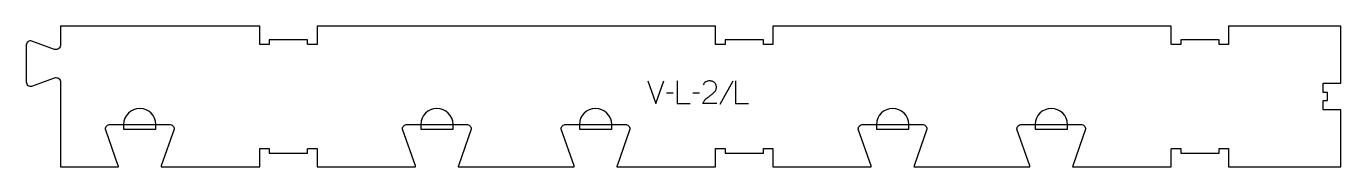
# Model space of a CAD drawing. Extents: x 0 to 1731, y 0 to 186.
import ezdxf

# ---------------------------------------------------------------- set-up
doc = ezdxf.new("R2010")
doc.units = 0
for name, color, linetype in [('1_ANYTOOL_1MMDEEP_LABELS_S', 2, 'CONTINUOUS'), ('4_ANYTOOL_CUTTHROUGH_OUTSI', 5, 'CONTINUOUS'), ('5_ANYTOOL_HALF_MILL_9MM_IN', 3, 'CONTINUOUS')]:
    doc.layers.add(name, color=color, linetype=linetype)

msp = doc.modelspace()

# ---------------------------------------------------------------- linework, layer by layer
at = {"layer": '1_ANYTOOL_1MMDEEP_LABELS_S'}
for p, q in [((930.363101, 112.839855), (913.177387, 82.068426)), ((851.677387, 97.196998), (842.891673, 97.111283)), ((886.563101, 97.196998), (877.777387, 97.111283))]:
    msp.add_line(p, q, dxfattribs=at)
for points in [[(818.548816, 113.311283), (828.920244, 83.311283), (839.463101, 113.311283)], [(856.820244, 113.311283), (856.820244, 83.311283), (873.920244, 83.311283)], [(933.791673, 113.311283), (933.791673, 83.311283), (950.891673, 83.311283)]]:
    msp.add_lwpolyline(points, dxfattribs=at)
msp.add_lwpolyline([(909.148816, 83.35414), (890.848816, 83.396998, -0.034491), (891.511594, 85.14433, -0.037732), (892.418459, 86.777355, -0.037744), (893.557753, 88.251991, -0.03482), (894.898816, 89.546998, -0.00859), (897.85804, 91.94558, -0.008791), (900.898816, 94.239855, 0.020588), (903.718104, 96.473297, 0.025206), (906.320244, 98.95414, 0.046908), (907.340839, 100.255382, 0.051091), (908.088101, 101.72914, 0.050722), (908.536834, 103.377315, 0.041139), (908.677387, 105.082712, 0.039396), (908.534742, 106.890298, 0.058519), (908.045244, 108.62914, 0.060358), (907.254687, 110.036256, 0.061397), (906.148816, 111.211283, 0.048006), (904.792859, 112.133243, 0.045901), (903.288101, 112.786283, 0.045216), (901.54804, 113.188843, 0.034258), (899.763101, 113.311283, 0.055622), (897.128531, 113.017296, 0.079896), (894.68453, 112.036283, 0.080617), (892.715143, 110.370583, 0.060287), (891.277387, 108.211283)], format="xyb", dxfattribs=at)
at = {"layer": '4_ANYTOOL_CUTTHROUGH_OUTSI'}
msp.add_lwpolyline([(568.714189, 0), (721.409231, 0, 0.061784), (721.174237, 1.39487), (704.278703, 49.667412, -0.084368), (704.264668, 49.75, -0.414214), (710.514668, 56), (788.514668, 56, -0.414214), (794.764668, 49.75, -0.084368), (794.750632, 49.667412), (777.85152, 1.383805, 0.0608), (777.620189, 0), (795.083505, 0), (907.563344, 0), (907.563344, 23.75, -0.414214), (907.813344, 24), (919.813344, 24, -0.414214), (920.063344, 23.75), (920.063344, 18), (970.563344, 18), (970.563344, 23.75, -0.414214), (970.813344, 24), (982.813344, 24, -0.414214), (983.063344, 23.75), (983.063344, 0), (1095.127182, 0), (1112.590583, 0, 0.061784), (1112.355589, 1.39487), (1095.460056, 49.667412, -0.084368), (1095.446021, 49.75, -0.414214), (1101.696021, 56), (1179.696021, 56, -0.414214), (1185.946021, 49.75, -0.084368), (1185.931985, 49.667412), (1169.032872, 1.383805, 0.0608), (1168.801542, 0), (1321.496583, 0, 0.061784), (1321.261589, 1.39487), (1304.366056, 49.667412, -0.084368), (1304.352021, 49.75, -0.414214), (1310.602021, 56), (1388.602021, 56, -0.414214), (1394.852021, 49.75, -0.084368), (1394.837985, 49.667412), (1377.938872, 1.383805, 0.0608), (1377.707542, 0), (1395.170858, 0), (1507.650697, 0), (1507.650697, 23.75, -0.414214), (1507.900697, 24), (1519.900697, 24, -0.414214), (1520.150697, 23.75), (1520.150697, 18), (1570.650697, 18), (1570.650697, 23.75, -0.414214), (1570.900697, 24), (1582.900697, 24, -0.414214), (1583.150697, 23.75), (1583.150697, 0), (1730.684445, 0.000001), (1730.684445, 75.000009), (1707.631421, 75.000009, -0.414214), (1707.381421, 75.250009), (1707.381421, 87.250009, -0.414214), (1707.631421, 87.500009), (1713.381421, 87.500009), (1713.381421, 98.000009), (1707.631421, 98.000009, -0.414214), (1707.381421, 98.250009), (1707.381421, 110.250009, -0.414214), (1707.631421, 110.500009), (1730.684445, 110.500009), (1730.684445, 185.500001), (1583.150697, 185.500002), (1583.150697, 161.750002, -0.414214), (1582.900697, 161.500002), (1570.900697, 161.500002, -0.414214), (1570.650697, 161.750002), (1570.650697, 167.500002), (1520.150697, 167.500002), (1520.150697, 161.750002, -0.414214), (1519.900697, 161.500002), (1507.900697, 161.500002, -0.414214), (1507.650697, 161.750002), (1507.650697, 185.500002), (983.063344, 185.500002), (983.063344, 161.750002, -0.414214), (982.813344, 161.500002), (970.813344, 161.500002, -0.414214), (970.563344, 161.750002), (970.563344, 167.500002), (920.063344, 167.500002), (920.063344, 161.750002, -0.414214), (919.813344, 161.500002), (907.813344, 161.500002, -0.414214), (907.563344, 161.750002), (907.563344, 185.500002), (382.975992, 185.500002), (382.975992, 161.750002, -0.414214), (382.725992, 161.500002), (370.725992, 161.500002, -0.414214), (370.475992, 161.750002), (370.475992, 167.500002), (319.975992, 167.500002), (319.975992, 161.750002, -0.414214), (319.725992, 161.500002), (307.725992, 161.500002, -0.414214), (307.475992, 161.750002), (307.475992, 185.500002), (45.223856, 185.500002), (45.224087, 160.9294, -0.237079), (42.704903, 155.915068, -0.237079), (37.178163, 154.942985, -0.015604), (37.163368, 154.947931), (7.387383, 165.947462, 0.236338), (2.317649, 165.048442, 0.237079), (0, 160.435258), (0.000456, 111.929174, 0.237079), (2.318105, 107.315988, 0.237101), (7.40248, 106.421901), (37.163364, 117.41695, -0.015608), (37.178163, 117.421898, -0.237079), (42.704903, 116.449814, -0.237079), (45.224087, 111.435484), (45.224315, 0), (121.321878, 0, 0.061784), (121.086884, 1.39487), (104.191351, 49.667412, -0.084368), (104.177315, 49.75, -0.414214), (110.427315, 56), (188.427315, 56, -0.414214), (194.677315, 49.75, -0.084368), (194.66328, 49.667412), (177.764167, 1.383805, 0.0608), (177.532836, 0), (194.996153, 0), (307.475992, 0), (307.475992, 23.75, -0.414214), (307.725992, 24), (319.725992, 24, -0.414214), (319.975992, 23.75), (319.975992, 18), (370.475992, 18), (370.475992, 23.75, -0.414214), (370.725992, 24), (382.725992, 24, -0.414214), (382.975992, 23.75), (382.975992, 0), (495.039829, 0), (512.503231, 0, 0.061784), (512.268237, 1.39487), (495.372703, 49.667412, -0.084368), (495.358668, 49.75, -0.414214), (501.608668, 56), (579.608668, 56, -0.414214), (585.858668, 49.75, -0.084368), (585.844632, 49.667412), (568.94552, 1.383805, 0.0608)], format="xyb", close=True, dxfattribs=at)
at = {"layer": '5_ANYTOOL_HALF_MILL_9MM_IN'}
for points in [[(170.677315, 55.5), (170.677315, 55.75, 1), (128.177315, 55.75), (128.177315, 49.5), (170.677315, 49.5)], [(561.858668, 55.5), (561.858668, 55.75, 1), (519.358668, 55.75), (519.358668, 49.5), (561.858668, 49.5)], [(770.764668, 55.5), (770.764668, 55.75, 1), (728.264668, 55.75), (728.264668, 49.5), (770.764668, 49.5)], [(1161.946021, 55.5), (1161.946021, 55.75, 1), (1119.446021, 55.75), (1119.446021, 49.5), (1161.946021, 49.5)], [(1370.852021, 55.5), (1370.852021, 55.75, 1), (1328.352021, 55.75), (1328.352021, 49.5), (1370.852021, 49.5)]]:
    msp.add_lwpolyline(points, format="xyb", close=True, dxfattribs=at)

doc.saveas('drawing.dxf')
